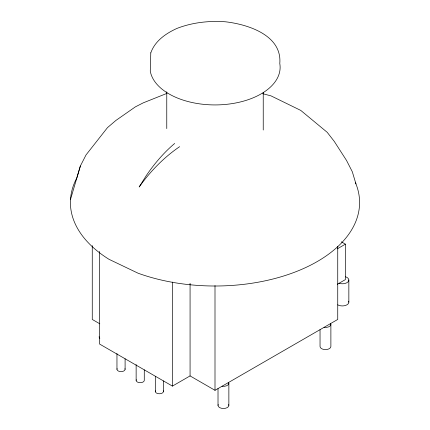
<?xml version="1.0" encoding="UTF-8"?>
<svg xmlns="http://www.w3.org/2000/svg" width="430" height="430" viewBox="0 0 430 430"><rect width="100%" height="100%" fill="white"/><g stroke="black" fill="none" stroke-linecap="round" stroke-linejoin="round"><path stroke-width="0.64" d="M166.974 93.369L143.238 102.851L135.348 106.882L115.869 120.47L107.484 127.629L86.043 154.907L80.378 165.964L70.504 199.445M80.378 165.964L76.814 177.955A144.593 83.479 0 0 0 109.048 259.333L138.127 273.233A144.593 83.479 0 0 0 299.549 270.25A144.593 83.479 0 0 0 355.486 182.777M179.632 146.678C163.792 157.482 150.258 171.398 139.169 186.996L146.178 175.746A109.596 57.061 -64.5 0 1 174.677 143.464M337.27 248.857L345.408 244.159L345.408 279.591L337.292 284.273M99.55 251.405L99.55 344.027L172.425 386.102L190.071 375.917L215 390.311L337.738 319.447L337.738 246.288M262.719 93.692L271.061 95.895L300.763 110.413L327.203 132.316L334.271 141.405L346.537 160.465L352.315 171.769L355.954 183.916M339.039 283.268L339.082 283.289A6.509 3.757 0 0 0 347.977 281.913A6.509 3.757 0 0 0 345.591 276.78M341.356 241.821L345.408 244.159M99.803 323.801L92.262 319.447L92.262 245.616M348.848 280.032L348.848 302.177M330.885 324.322L330.885 346.467A5.423 3.134 0 0 1 325.462 349.595A5.423 3.134 0 0 1 320.038 346.467L320.038 329.692M263.235 92.525L263.235 130.021M228.862 383.221L228.862 405.366M218.015 388.591L218.015 405.366M215 285.601L215 390.311M190.071 283.289L190.071 375.917M172.425 282.064L172.425 386.102M166.765 91.805L166.765 128.602M163.454 380.921L163.454 391.418M155.316 376.325L155.316 391.418M144.276 369.848L144.276 380.346A4.069 2.349 0 0 1 139.675 382.673A4.069 2.349 0 0 1 136.278 379.738M136.138 364.597L136.138 380.346M125.098 358.776L125.098 369.273M116.96 353.524L116.96 369.273M330.702 323.51A5.423 3.134 0 0 1 324.059 327.348M228.679 382.415A5.423 3.134 0 0 1 222.036 386.248M163.314 390.811A4.069 2.349 0 0 1 159.385 393.767A4.069 2.349 0 0 1 155.456 390.811M124.958 368.666A4.069 2.349 0 0 1 121.029 371.622A4.069 2.349 0 0 1 117.1 368.666M228.679 404.56A5.423 3.134 0 0 1 223.439 408.5A5.423 3.134 0 0 1 218.198 404.56M348.628 301.204A6.509 3.757 0 0 1 345.591 305.429A6.509 3.757 0 0 1 337.738 304.832M99.841 338.286A5.423 3.134 0 0 1 99.115 336.722M150.785 52.874L150.274 71.138A65.091 37.582 0 0 0 221.606 104.737A65.091 37.582 0 0 0 279.79 63.554C282.247 35.206 247.895 24.36 225.449 21.79C209.012 20.608 192.398 22.457 176.966 28.407C165.867 33.465 154.999 40.882 150.785 52.874"/></g></svg>
